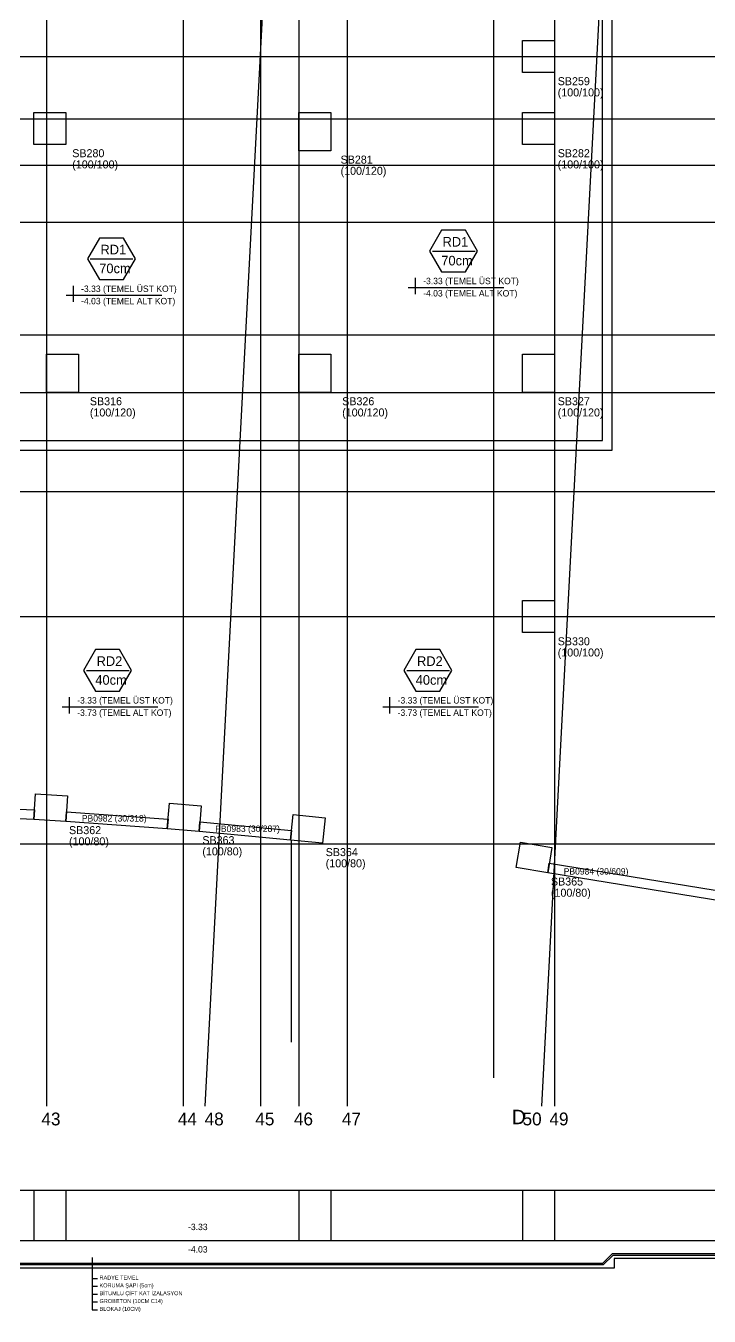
# Model space of a CAD drawing. Header units: millimetres. Extents: x -828963 to -808647, y -75278 to -66695.
# Drawn here: x -815678 to -813544, y -75084 to -71053 of the extents above; entities that cross this region are included whole.
import ezdxf

# ---------------------------------------------------------------- set-up
doc = ezdxf.new("R2010")
doc.units = ezdxf.units.MM
for name, color, linetype in [('KM Aks', 7, 'Continuous'), ('KM Dış Ölçü 100', 7, 'Continuous'), ('KM Grobeton', 7, 'Continuous'), ('KM Kesik', 7, 'Continuous'), ('KM Kesit', 7, 'Continuous'), ('KM Kolon', 7, 'Continuous'), ('KM Kolon Markası', 7, 'Continuous'), ('KM Perde', 7, 'Continuous'), ('KM Perde Markası', 7, 'Continuous'), ('KM Temel', 7, 'Continuous'), ('KM Temel Alt Bilgi Yazısı', 7, 'Continuous'), ('KM Temel Kesik', 7, 'Continuous'), ('KM Temel Kot Plan', 7, 'Continuous'), ('KM Temel Marka', 7, 'Continuous'), ('VM Aks Markası', 7, 'Continuous'), ('VM Kesit görünüş', 7, 'Continuous'), ('VM Kesit Simge', 7, 'Continuous'), ('VM Kot kesit', 7, 'Continuous')]:
    doc.layers.add(name, color=color, linetype=linetype)

msp = doc.modelspace()

# ---------------------------------------------------------------- linework, layer by layer
at = {"layer": 'KM Aks'}
for p, q in [((-815613.5, -67119.7), (-815613.5, -74428.2)), ((-815187, -67119.7), (-815187, -74428.2)), ((-814734.1, -67119.7), (-815119.6, -74428.2)), ((-814945.5, -67119.7), (-814945.5, -74428.2)), ((-814825.5, -67119.7), (-814825.5, -74428.2)), ((-814675.2, -67119.7), (-814675.2, -74428.2)), ((-813682.7, -67119.7), (-814068.2, -74428.2)), ((-814027.5, -67119.7), (-814027.5, -74428.2)), ((-828907.2, -71148.2), (-811244.4, -71148.2)), ((-828907.2, -71343.2), (-811244.4, -71343.2)), ((-828907.2, -71488.2), (-811244.4, -71488.2)), ((-828907.2, -72018.2), (-811244.4, -72018.2)), ((-828907.2, -72198.2), (-811244.4, -72198.2)), ((-828907.2, -72508.2), (-811244.4, -72508.2)), ((-828907.2, -72898.2), (-811244.4, -72898.2)), ((-828907.2, -73608.2), (-811244.4, -73608.2))]:
    msp.add_line(p, q, dxfattribs=at)
at = {"layer": 'KM Dış Ölçü 100'}
msp.add_line((-814850.2, -73596.8), (-814850.2, -74228.2), dxfattribs=at)
at = {"layer": 'KM Grobeton'}
for points in [[(-811745.5, -74894.4), (-813845.4, -74894.4), (-813875.4, -74924.4), (-816033.5, -74924.4), (-816033.5, -75074.4), (-816728.5, -75074.4), (-816728.5, -75074.4), (-817142.5, -75074.4), (-817142.5, -75074.4), (-817527.5, -75074.4), (-817527.5, -74924.4), (-822946.5, -74924.4), (-822946.5, -75074.4), (-823641.5, -75074.4), (-823641.5, -75074.4), (-824055.5, -75074.4), (-824055.5, -75074.4), (-824440.5, -75074.4), (-824440.5, -74924.4), (-827132.6, -74924.4), (-827162.6, -74894.4), (-828405.5, -74894.4)], [(-811745.5, -74904.4), (-813841.3, -74904.4), (-813841.3, -74934.4), (-815873.5, -74934.4), (-816013.5, -75084.4), (-816728.5, -75084.4), (-817142.5, -75084.4), (-817547.5, -75084.4), (-817687.5, -74934.4), (-822786.5, -74934.4), (-822926.5, -75084.4), (-823641.5, -75084.4), (-824055.5, -75084.4), (-824460.5, -75084.4), (-824600.5, -74934.4), (-827166.7, -74934.4), (-827166.7, -74904.4), (-828405.5, -74904.4)]]:
    msp.add_lwpolyline(points, dxfattribs=at)
at = {"layer": 'KM Kesik'}
msp.add_line((-811745.5, -74691.4), (-828405.5, -74691.4), dxfattribs=at)
at = {"layer": 'KM Kesit'}
for p, q in [((-811745.5, -74849.4), (-816068.5, -74849.4)), ((-813877.5, -74919.4), (-813847.5, -74889.4)), ((-811745.5, -74889.4), (-813847.5, -74889.4)), ((-813877.5, -74919.4), (-816038.5, -74919.4))]:
    msp.add_line(p, q, dxfattribs=at)
at = {"layer": 'KM Kolon'}
for points in [[(-814127.4, -71098.2), (-814027.4, -71098.2), (-814027.4, -71198.2), (-814127.4, -71198.2)], [(-815653.5, -71323.2), (-815553.5, -71323.2), (-815553.5, -71423.2), (-815653.5, -71423.2)], [(-814825.5, -71323.2), (-814725.5, -71323.2), (-814725.5, -71443.2), (-814825.5, -71443.2)], [(-814127.4, -71323.2), (-814027.4, -71323.2), (-814027.4, -71423.2), (-814127.4, -71423.2)], [(-815613.5, -72078.2), (-815513.5, -72078.2), (-815513.5, -72198.2), (-815613.5, -72198.2)], [(-814825.5, -72078.2), (-814725.5, -72078.2), (-814725.5, -72198.2), (-814825.5, -72198.2)], [(-814127.5, -72078.2), (-814027.5, -72078.2), (-814027.5, -72198.2), (-814127.5, -72198.2)], [(-814127.5, -72848.2), (-814027.5, -72848.2), (-814027.5, -72948.2), (-814127.5, -72948.2)], [(-815648.6, -73452.4), (-815548.7, -73458.5), (-815553.6, -73538.3), (-815653.4, -73532.2)], [(-815230.1, -73481.5), (-815130.5, -73489.8), (-815137.2, -73569.6), (-815236.8, -73561.2)], [(-814843.4, -73517.2), (-814743.9, -73527.3), (-814752, -73606.9), (-814851.5, -73596.8)], [(-814134.1, -73603.6), (-814035.5, -73619.9), (-814048.6, -73698.8), (-814147.2, -73682.5)]]:
    msp.add_lwpolyline(points, close=True, dxfattribs=at)
at = {"layer": 'KM Perde'}
for points in [[(-815953.4, -73489.5), (-815651.6, -73502.3), (-815653.4, -73532.2), (-815954, -73519.5)], [(-815551.8, -73508.4), (-815234.3, -73531.3), (-815236.8, -73561.2), (-815553.6, -73538.3)], [(-815134.7, -73539.7), (-814848.4, -73567), (-814851.5, -73596.8), (-815137.2, -73569.6)], [(-814043.7, -73669.2), (-813441.9, -73767.3), (-813447.4, -73796.8), (-814048.6, -73698.8)]]:
    msp.add_lwpolyline(points, close=True, dxfattribs=at)
at = {"layer": 'KM Temel'}
msp.add_lwpolyline([(-827130.7, -69948.2), (-827130.7, -72348.2), (-822130.7, -72348.2), (-822130.7, -72398.2), (-820880.7, -72398.2), (-820880.7, -72348.2), (-817642.7, -72348.2), (-817642.7, -72658.2), (-816208.7, -72658.2), (-816208.7, -72348.2), (-813877.7, -72348.2), (-813877.7, -69948.2), (-816208.7, -69948.2), (-816208.7, -69628.2), (-817642.7, -69628.2), (-817642.7, -69948.2)], close=True, dxfattribs=at)
at = {"layer": 'KM Temel Alt Bilgi Yazısı'}
for p, q in [((-815471, -74966.6), (-815454.6, -74966.6)), ((-815471, -74991.1), (-815454.6, -74991.1)), ((-815471, -75015.5), (-815454.6, -75015.5)), ((-815471, -75040), (-815454.6, -75040))]:
    msp.add_line(p, q, dxfattribs=at)
msp.add_lwpolyline([(-815471, -74901.2), (-815471, -75064.5), (-815454.6, -75064.5)], dxfattribs=at)
at = {"layer": 'KM Temel Kesik'}
msp.add_lwpolyline([(-827160.7, -69918.2), (-827160.7, -72378.2), (-822160.7, -72378.2), (-822160.7, -72428.2), (-820850.7, -72428.2), (-820850.7, -72378.2), (-817672.7, -72378.2), (-817672.7, -72688.2), (-816178.7, -72688.2), (-816178.7, -72378.2), (-813847.7, -72378.2), (-813847.7, -69918.2), (-816178.7, -69918.2), (-816178.7, -69598.2), (-817672.7, -69598.2), (-817672.7, -69918.2)], close=True, dxfattribs=at)
at = {"layer": 'KM Temel Kot Plan'}
for p, q in [((-814462.7, -71840.4), (-814462.7, -71891.3)), ((-815531, -71864.7), (-815531, -71915.6)), ((-814484.2, -71869.9), (-814185.3, -71869.9)), ((-815552.5, -71894.2), (-815253.6, -71894.2)), ((-815543.2, -73150.6), (-815543.2, -73201.5)), ((-814542.5, -73150.6), (-814542.5, -73201.5)), ((-815564.6, -73180.1), (-815265.7, -73180.1)), ((-814564, -73180.1), (-814265.1, -73180.1))]:
    msp.add_line(p, q, dxfattribs=at)
at = {"layer": 'KM Temel Marka'}
for p, q in [((-814408.9, -71756.3), (-814275.5, -71756.3)), ((-815477.2, -71780.6), (-815343.8, -71780.6)), ((-815489.3, -73066.6), (-815356, -73066.6)), ((-814488.7, -73066.6), (-814355.4, -73066.6))]:
    msp.add_line(p, q, dxfattribs=at)
for points in [[(-815336.2, -71780.6), (-815373.6, -71715.7), (-815448.6, -71715.7), (-815486.1, -71780.6), (-815448.6, -71845.6), (-815373.6, -71845.6)], [(-814267.9, -71756.3), (-814305.4, -71691.4), (-814380.3, -71691.4), (-814417.8, -71756.3), (-814380.3, -71821.3), (-814305.4, -71821.3)], [(-815348.3, -73066.6), (-815385.8, -73001.6), (-815460.8, -73001.6), (-815498.3, -73066.6), (-815460.8, -73131.5), (-815385.8, -73131.5)], [(-814347.7, -73066.6), (-814385.2, -73001.6), (-814460.2, -73001.6), (-814497.7, -73066.6), (-814460.2, -73131.5), (-814385.2, -73131.5)]]:
    msp.add_lwpolyline(points, close=True, dxfattribs=at)
at = {"layer": 'VM Kesit görünüş'}
for p, q in [((-815653.5, -74691.4), (-815653.5, -74849.4)), ((-815553.5, -74691.4), (-815553.5, -74849.4)), ((-814825.5, -74691.4), (-814825.5, -74849.4)), ((-814725.5, -74691.4), (-814725.5, -74849.4)), ((-814127.5, -74691.4), (-814127.5, -74849.4)), ((-814027.5, -74691.4), (-814027.5, -74849.4))]:
    msp.add_line(p, q, dxfattribs=at)
at = {"layer": 'VM Kesit Simge'}
for p, q in [((-814216.7, -74339.3), (-814216.7, -67119.7)), ((-828804.2, -71666.4), (-811360.1, -71666.4))]:
    msp.add_line(p, q, dxfattribs=at)

# ---------------------------------------------------------------- texts
at = {"layer": 'KM Kolon Markası'}
for s, p in [('SB259', (-814017.4, -71238.2)), ('(100/100)', (-814017.4, -71273.2)), ('SB280', (-815533.5, -71463.2)), ('SB282', (-814017.4, -71463.2)), ('(100/100)', (-815533.5, -71498.2)), ('SB281', (-814695.5, -71483.2)), ('(100/100)', (-814017.4, -71498.2)), ('(100/120)', (-814695.5, -71518.2)), ('SB316', (-815478.5, -72238.2)), ('(100/120)', (-815478.5, -72273.2)), ('SB326', (-814690.5, -72238.2)), ('(100/120)', (-814690.5, -72273.2)), ('SB327', (-814017.5, -72238.2)), ('(100/120)', (-814017.5, -72273.2)), ('SB330', (-814017.4, -72988.2)), ('(100/100)', (-814017.4, -73023.2)), ('SB362', (-815543.6, -73578.3)), ('(100/80)', (-815543.6, -73613.3)), ('SB363', (-815127.2, -73609.6)), ('(100/80)', (-815127.2, -73644.6)), ('SB364', (-814742, -73646.9)), ('(100/80)', (-814742, -73681.9)), ('SB365', (-814038.6, -73738.8)), ('(100/80)', (-814038.6, -73773.8))]:
    msp.add_text(s, height=25, dxfattribs=at).set_placement(p)
at = {"layer": 'KM Perde Markası'}
for s, p in [('PB0982 (30/318)', (-815503.6, -73538.9)), ('PB0983 (30/287)', (-815087.1, -73571.3)), ('PB0984 (30/609)', (-813998.8, -73704.6))]:
    msp.add_text(s, height=20, dxfattribs=at).set_placement(p)
at = {"layer": 'KM Temel Alt Bilgi Yazısı'}
for s, p in [('RADYE TEMEL', (-815448.3, -74970)), ('KORUMA ŞAPI (5cm)', (-815448.3, -74994.4)), ('GROBETON (10CM C14) ', (-815448.3, -75043.4)), ('BİTUMLU ÇİFT KAT İZALASYON ', (-815448.3, -75018.9)), ('BLOKAJ (10CM) ', (-815448.3, -75067.8))]:
    msp.add_text(s, height=12.5, dxfattribs=at).set_placement(p)
at = {"layer": 'KM Temel Kot Plan'}
for s, p in [('-3.33 (TEMEL ÜST KOT) ', (-814437.6, -71859.9)), ('-3.33 (TEMEL ÜST KOT) ', (-815505.9, -71884.2)), ('-4.03 (TEMEL ALT KOT) ', (-814437.6, -71898.4)), ('-4.03 (TEMEL ALT KOT) ', (-815505.9, -71922.7)), ('-3.33 (TEMEL ÜST KOT) ', (-815518, -73170.2)), ('-3.33 (TEMEL ÜST KOT) ', (-814517.4, -73170.2)), ('-3.73 (TEMEL ALT KOT) ', (-815518, -73208.7)), ('-3.73 (TEMEL ALT KOT) ', (-814517.4, -73208.7))]:
    msp.add_text(s, height=20, dxfattribs=at).set_placement(p)
at = {"layer": 'KM Temel Marka'}
for s, p in [('RD1', (-814377, -71742.5)), ('RD1', (-815445.3, -71766.8)), ('70cm', (-815449.2, -71825.6)), ('70cm', (-814380.9, -71801.3)), ('RD2', (-815457.4, -73052.7)), ('RD2', (-814456.8, -73052.7)), ('40cm', (-815461.4, -73111.5)), ('40cm', (-814460.8, -73111.5))]:
    msp.add_text(s, height=30, dxfattribs=at).set_placement(p)
at = {"layer": 'VM Aks Markası'}
for s, p in [('43', (-815629.7, -74488.2)), ('44', (-815203.7, -74488.2)), ('48', (-815120, -74488.2)), ('45', (-814961.7, -74488.2)), ('46', (-814841.2, -74488.2)), ('47', (-814691.4, -74488.2)), ('50', (-814127.1, -74488.2)), ('49', (-814043.2, -74488.2))]:
    msp.add_text(s, height=40, dxfattribs=at).set_placement(p)
at = {"layer": 'VM Kesit Simge'}
msp.add_text('D', height=45, dxfattribs=at).set_placement((-814160.8, -74484.5))
at = {"layer": 'VM Kot kesit'}
for s, p in [('-3.33', (-815171.8, -74815.5)), ('-4.03', (-815171.8, -74885.5))]:
    msp.add_text(s, height=20, dxfattribs=at).set_placement(p)

doc.saveas('drawing.dxf')
